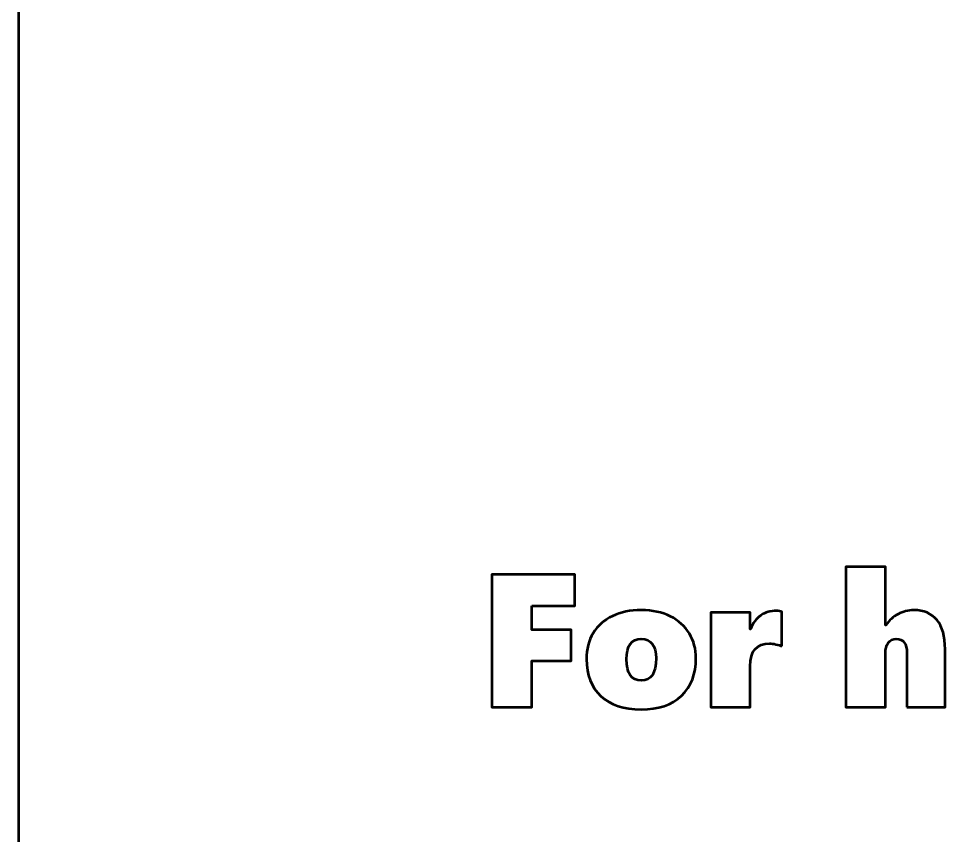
# Model space of a CAD drawing. Header units: centimetres. Extents: x -15 to 18.5, y -14.8 to 14.8.
# Drawn here: x -15 to -8.75, y -4.74 to 0.73 of the extents above; entities that cross this region are included whole.
import ezdxf

# ---------------------------------------------------------------- set-up
doc = ezdxf.new("R2010")
doc.units = ezdxf.units.CM
doc.header["$MEASUREMENT"] = 0
doc.layers.add('Layer 1', color=7, linetype='Continuous')

msp = doc.modelspace()

# ---------------------------------------------------------------- linework, layer by layer
at = {"layer": 'Layer 1', "lineweight": 53}
msp.add_lwpolyline([(-15, -14.85), (6, -14.85), (6, 14.85), (-15, 14.85), (-15, -14.85)], close=True, dxfattribs=at)
at = {"layer": 'Layer 1', "color": 202, "lineweight": 53}
for points, knots in [([(-11.5611, -3.20554), (-11.5611, -3.20554), (-11.5611, -3.36556), (-11.5611, -3.36556), (-11.5611, -3.36556), (-11.5611, -3.36556), (-11.29694, -3.36556), (-11.29694, -3.36556), (-11.29694, -3.36556), (-11.29694, -3.36556), (-11.29694, -3.57511), (-11.29694, -3.57511), (-11.29694, -3.57511), (-11.29694, -3.57511), (-11.5611, -3.57511), (-11.5611, -3.57511), (-11.5611, -3.57511), (-11.5611, -3.57511), (-11.5611, -3.88499), (-11.5611, -3.88499), (-11.5611, -3.88499), (-11.5611, -3.88499), (-11.82907, -3.88499), (-11.82907, -3.88499), (-11.82907, -3.88499), (-11.82907, -3.88499), (-11.82907, -2.99599), (-11.82907, -2.99599), (-11.82907, -2.99599), (-11.82907, -2.99599), (-11.27154, -2.99599), (-11.27154, -2.99599), (-11.27154, -2.99599), (-11.27154, -2.99599), (-11.27154, -3.20554), (-11.27154, -3.20554), (-11.27154, -3.20554), (-11.27154, -3.20554), (-11.5611, -3.20554), (-11.5611, -3.20554)], [0, 0, 0, 0, 0.0909091, 0.0909091, 0.0909091, 0.0909091, 0.1818182, 0.1818182, 0.1818182, 0.1818182, 0.2727273, 0.2727273, 0.2727273, 0.2727273, 0.3636364, 0.3636364, 0.3636364, 0.3636364, 0.4545455, 0.4545455, 0.4545455, 0.4545455, 0.5454545, 0.5454545, 0.5454545, 0.5454545, 0.6363636, 0.6363636, 0.6363636, 0.6363636, 0.7272727, 0.7272727, 0.7272727, 0.7272727, 0.8181818, 0.8181818, 0.8181818, 0.8181818, 1, 1, 1, 1]), ([(-9.04565, -3.88499), (-9.04565, -3.88499), (-9.04565, -3.52262), (-9.04565, -3.52262), (-9.04565, -3.52262), (-9.04565, -3.45933), (-9.06978, -3.42779), (-9.11804, -3.42779), (-9.11804, -3.42779), (-9.14153, -3.42779), (-9.15953, -3.43668), (-9.1718, -3.45467), (-9.1718, -3.45467), (-9.18429, -3.47266), (-9.19043, -3.49573), (-9.19043, -3.52389), (-9.19043, -3.52389), (-9.19043, -3.52389), (-9.19043, -3.88499), (-9.19043, -3.88499), (-9.19043, -3.88499), (-9.19043, -3.88499), (-9.45459, -3.88499), (-9.45459, -3.88499), (-9.45459, -3.88499), (-9.45459, -3.88499), (-9.45459, -2.94519), (-9.45459, -2.94519), (-9.45459, -2.94519), (-9.45459, -2.94519), (-9.19043, -2.94519), (-9.19043, -2.94519), (-9.19043, -2.94519), (-9.19043, -2.94519), (-9.19043, -3.33635), (-9.19043, -3.33635), (-9.19043, -3.33635), (-9.19043, -3.33635), (-9.18789, -3.33635), (-9.18789, -3.33635), (-9.18789, -3.33635), (-9.16524, -3.30375), (-9.13772, -3.27856), (-9.10534, -3.261), (-9.10534, -3.261), (-9.07295, -3.24343), (-9.03803, -3.23475), (-9.00099, -3.23475), (-9.00099, -3.23475), (-8.93241, -3.23475), (-8.88013, -3.25676), (-8.84435, -3.30079), (-8.84435, -3.30079), (-8.80837, -3.34482), (-8.79038, -3.40959), (-8.79038, -3.4951), (-8.79038, -3.4951), (-8.79038, -3.4951), (-8.79038, -3.88499), (-8.79038, -3.88499), (-8.79038, -3.88499), (-8.79038, -3.88499), (-9.04565, -3.88499), (-9.04565, -3.88499)], [0, 0, 0, 0, 0.0588235, 0.0588235, 0.0588235, 0.0588235, 0.1176471, 0.1176471, 0.1176471, 0.1176471, 0.1764706, 0.1764706, 0.1764706, 0.1764706, 0.2352941, 0.2352941, 0.2352941, 0.2352941, 0.2941176, 0.2941176, 0.2941176, 0.2941176, 0.3529412, 0.3529412, 0.3529412, 0.3529412, 0.4117647, 0.4117647, 0.4117647, 0.4117647, 0.4705882, 0.4705882, 0.4705882, 0.4705882, 0.5294118, 0.5294118, 0.5294118, 0.5294118, 0.5882353, 0.5882353, 0.5882353, 0.5882353, 0.6470588, 0.6470588, 0.6470588, 0.6470588, 0.7058824, 0.7058824, 0.7058824, 0.7058824, 0.7647059, 0.7647059, 0.7647059, 0.7647059, 0.8235294, 0.8235294, 0.8235294, 0.8235294, 0.8823529, 0.8823529, 0.8823529, 0.8823529, 1, 1, 1, 1]), ([(-10.46001, -3.55627), (-10.46001, -3.66337), (-10.49239, -3.74741), (-10.55695, -3.80858), (-10.55695, -3.80858), (-10.62172, -3.86975), (-10.7121, -3.90023), (-10.82831, -3.90023), (-10.82831, -3.90023), (-10.94367, -3.90023), (-11.03341, -3.87038), (-11.09776, -3.81069), (-11.09776, -3.81069), (-11.1619, -3.751), (-11.19407, -3.66867), (-11.19407, -3.56368), (-11.19407, -3.56368), (-11.19407, -3.49637), (-11.17904, -3.43795), (-11.14877, -3.38842), (-11.14877, -3.38842), (-11.11872, -3.33889), (-11.07575, -3.30079), (-11.01987, -3.27433), (-11.01987, -3.27433), (-10.96399, -3.24787), (-10.89985, -3.23475), (-10.82704, -3.23475), (-10.82704, -3.23475), (-10.7519, -3.23475), (-10.6867, -3.24851), (-10.63146, -3.27624), (-10.63146, -3.27624), (-10.57621, -3.30396), (-10.53388, -3.34228), (-10.50425, -3.39159), (-10.50425, -3.39159), (-10.47483, -3.4407), (-10.46001, -3.49552), (-10.46001, -3.55627)], [0, 0, 0, 0, 0.0909091, 0.0909091, 0.0909091, 0.0909091, 0.1818182, 0.1818182, 0.1818182, 0.1818182, 0.2727273, 0.2727273, 0.2727273, 0.2727273, 0.3636364, 0.3636364, 0.3636364, 0.3636364, 0.4545455, 0.4545455, 0.4545455, 0.4545455, 0.5454545, 0.5454545, 0.5454545, 0.5454545, 0.6363636, 0.6363636, 0.6363636, 0.6363636, 0.7272727, 0.7272727, 0.7272727, 0.7272727, 0.8181818, 0.8181818, 0.8181818, 0.8181818, 1, 1, 1, 1]), ([(-9.88364, -3.47605), (-9.89359, -3.4716), (-9.90692, -3.46737), (-9.92386, -3.46377), (-9.92386, -3.46377), (-9.941, -3.46017), (-9.95497, -3.45827), (-9.96619, -3.45827), (-9.96619, -3.45827), (-10.0534, -3.45827), (-10.097, -3.50865), (-10.097, -3.60961), (-10.097, -3.60961), (-10.097, -3.60961), (-10.097, -3.88499), (-10.097, -3.88499), (-10.097, -3.88499), (-10.097, -3.88499), (-10.36116, -3.88499), (-10.36116, -3.88499), (-10.36116, -3.88499), (-10.36116, -3.88499), (-10.36116, -3.24999), (-10.36116, -3.24999), (-10.36116, -3.24999), (-10.36116, -3.24999), (-10.097, -3.24999), (-10.097, -3.24999), (-10.097, -3.24999), (-10.097, -3.24999), (-10.097, -3.36175), (-10.097, -3.36175), (-10.097, -3.36175), (-10.097, -3.36175), (-10.09446, -3.36175), (-10.09446, -3.36175), (-10.09446, -3.36175), (-10.07837, -3.32153), (-10.05551, -3.29084), (-10.02567, -3.26989), (-10.02567, -3.26989), (-9.99582, -3.24893), (-9.96111, -3.23856), (-9.92153, -3.23856), (-9.92153, -3.23856), (-9.90692, -3.23856), (-9.89443, -3.2411), (-9.88364, -3.24597), (-9.88364, -3.24597), (-9.88364, -3.24597), (-9.88364, -3.47605), (-9.88364, -3.47605)], [0, 0, 0, 0, 0.0714286, 0.0714286, 0.0714286, 0.0714286, 0.1428571, 0.1428571, 0.1428571, 0.1428571, 0.2142857, 0.2142857, 0.2142857, 0.2142857, 0.2857143, 0.2857143, 0.2857143, 0.2857143, 0.3571429, 0.3571429, 0.3571429, 0.3571429, 0.4285714, 0.4285714, 0.4285714, 0.4285714, 0.5, 0.5, 0.5, 0.5, 0.5714286, 0.5714286, 0.5714286, 0.5714286, 0.6428571, 0.6428571, 0.6428571, 0.6428571, 0.7142857, 0.7142857, 0.7142857, 0.7142857, 0.7857143, 0.7857143, 0.7857143, 0.7857143, 0.8571429, 0.8571429, 0.8571429, 0.8571429, 1, 1, 1, 1]), ([(-10.72798, -3.55754), (-10.72798, -3.47097), (-10.761, -3.42779), (-10.82704, -3.42779), (-10.82704, -3.42779), (-10.89308, -3.42779), (-10.9261, -3.47309), (-10.9261, -3.56368), (-10.9261, -3.56368), (-10.9261, -3.65935), (-10.89266, -3.70719), (-10.82577, -3.70719), (-10.82577, -3.70719), (-10.76058, -3.70719), (-10.72798, -3.65724), (-10.72798, -3.55754)], [0, 0, 0, 0, 0.2, 0.2, 0.2, 0.2, 0.4, 0.4, 0.4, 0.4, 0.6, 0.6, 0.6, 0.6, 1, 1, 1, 1])]:
    msp.add_open_spline(points, degree=3, knots=knots, dxfattribs=at)

doc.saveas('drawing.dxf')
